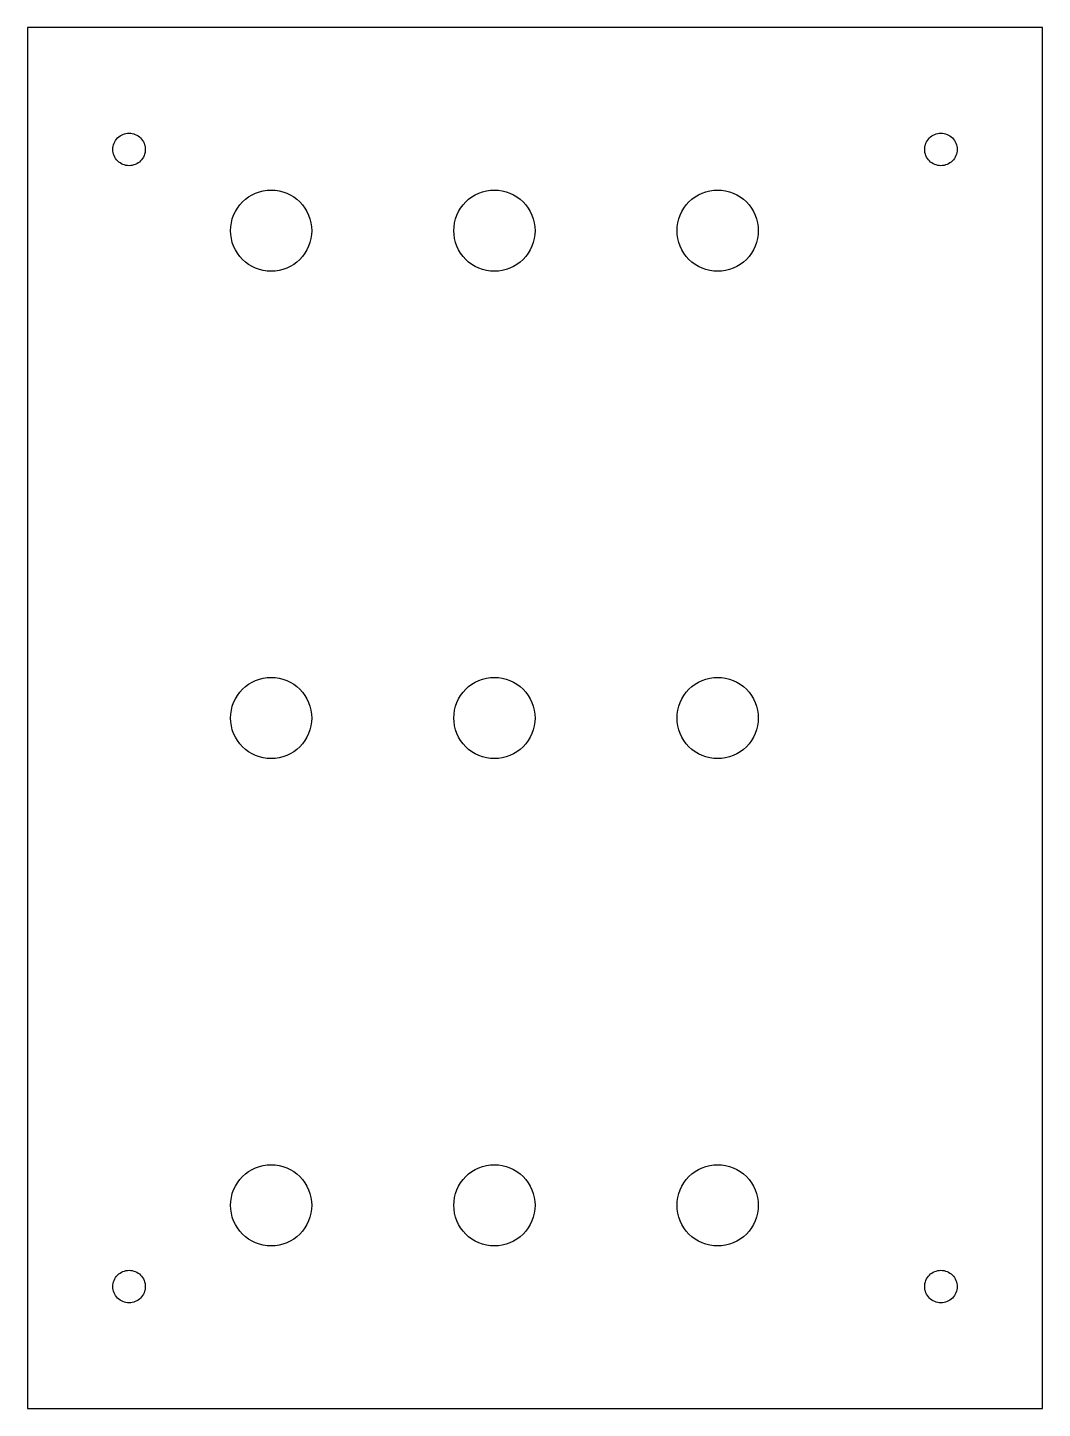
# Model space of a CAD drawing. Header units: millimetres. Extents: x 0 to 100, y -68 to 68.
import ezdxf

# ---------------------------------------------------------------- set-up
doc = ezdxf.new("R2010")
doc.units = ezdxf.units.MM

msp = doc.modelspace()

# ---------------------------------------------------------------- linework, layer by layer
at = {"layer": '12_bin_floor_t3.0'}
for points in [[(0, 68), (0, -68), (100, -68), (100, 68), (0, 68)], [(10.6123, 57.4782), (10.7542, 57.4111), (10.8889, 57.3304), (11.015, 57.2368), (11.1314, 57.1314), (11.2368, 57.015), (11.3304, 56.8889), (11.4111, 56.7542), (11.4782, 56.6123), (11.5311, 56.4645), (11.5693, 56.3121), (11.5923, 56.1568), (11.6, 56), (11.5923, 55.8432), (11.5693, 55.6879), (11.5311, 55.5355), (11.4782, 55.3877), (11.4111, 55.2458), (11.3304, 55.1111), (11.2368, 54.985), (11.1314, 54.8686), (11.015, 54.7632), (10.8889, 54.6696), (10.7542, 54.5889), (10.6123, 54.5218), (10.4645, 54.4689), (10.3121, 54.4307), (10.1568, 54.4077), (10, 54.4), (9.8432, 54.4077), (9.6879, 54.4307), (9.5355, 54.4689), (9.3877, 54.5218), (9.2458, 54.5889), (9.1111, 54.6696), (8.985, 54.7632), (8.8686, 54.8686), (8.7632, 54.985), (8.6696, 55.1111), (8.5889, 55.2458), (8.5218, 55.3877), (8.4689, 55.5355), (8.4307, 55.6879), (8.4077, 55.8432), (8.4, 56), (8.4077, 56.1568), (8.4307, 56.3121), (8.4689, 56.4645), (8.5218, 56.6123), (8.5889, 56.7542), (8.6696, 56.8889), (8.7632, 57.015), (8.8686, 57.1314), (8.985, 57.2368), (9.1111, 57.3304), (9.2458, 57.4111), (9.3877, 57.4782), (9.5355, 57.5311), (9.6879, 57.5693), (9.8432, 57.5923), (10, 57.6), (10.1568, 57.5923), (10.3121, 57.5693), (10.4645, 57.5311), (10.6123, 57.4782)], [(90.8889, 57.3304), (91.015, 57.2368), (91.1314, 57.1314), (91.2368, 57.015), (91.3304, 56.8889), (91.4111, 56.7542), (91.4782, 56.6123), (91.5311, 56.4645), (91.5693, 56.3121), (91.5923, 56.1568), (91.6, 56), (91.5923, 55.8432), (91.5693, 55.6879), (91.5311, 55.5355), (91.4782, 55.3877), (91.4111, 55.2458), (91.3304, 55.1111), (91.2368, 54.985), (91.1314, 54.8686), (91.015, 54.7632), (90.8889, 54.6696), (90.7542, 54.5889), (90.6123, 54.5218), (90.4645, 54.4689), (90.3121, 54.4307), (90.1568, 54.4077), (90, 54.4), (89.8432, 54.4077), (89.6879, 54.4307), (89.5355, 54.4689), (89.3877, 54.5218), (89.2458, 54.5889), (89.1111, 54.6696), (88.985, 54.7632), (88.8686, 54.8686), (88.7632, 54.985), (88.6696, 55.1111), (88.5889, 55.2458), (88.5218, 55.3877), (88.4689, 55.5355), (88.4307, 55.6879), (88.4077, 55.8432), (88.4, 56), (88.4077, 56.1568), (88.4307, 56.3121), (88.4689, 56.4645), (88.5218, 56.6123), (88.5889, 56.7542), (88.6696, 56.8889), (88.7632, 57.015), (88.8686, 57.1314), (88.985, 57.2368), (89.1111, 57.3304), (89.2458, 57.4111), (89.3877, 57.4782), (89.5355, 57.5311), (89.6879, 57.5693), (89.8432, 57.5923), (90, 57.6), (90.1568, 57.5923), (90.3121, 57.5693), (90.4645, 57.5311), (90.6123, 57.4782), (90.7542, 57.4111), (90.8889, 57.3304)], [(27.092, 50.5376), (27.3259, 50.2223), (27.5277, 49.8856), (27.6955, 49.5307), (27.8278, 49.1611), (27.9231, 48.7804), (27.9807, 48.3921), (28, 48), (27.9807, 47.6079), (27.9231, 47.2196), (27.8278, 46.8389), (27.6955, 46.4693), (27.5277, 46.1144), (27.3259, 45.7777), (27.092, 45.4624), (26.8284, 45.1716), (26.5376, 44.908), (26.2223, 44.6741), (25.8856, 44.4723), (25.5307, 44.3045), (25.1611, 44.1722), (24.7804, 44.0769), (24.3921, 44.0193), (24, 44), (23.6079, 44.0193), (23.2196, 44.0769), (22.8389, 44.1722), (22.4693, 44.3045), (22.1144, 44.4723), (21.7777, 44.6741), (21.4624, 44.908), (21.1716, 45.1716), (20.908, 45.4624), (20.6741, 45.7777), (20.4723, 46.1144), (20.3045, 46.4693), (20.1722, 46.8389), (20.0769, 47.2196), (20.0193, 47.6079), (20, 48), (20.0193, 48.3921), (20.0769, 48.7804), (20.1722, 49.1611), (20.3045, 49.5307), (20.4723, 49.8856), (20.6741, 50.2223), (20.908, 50.5376), (21.1716, 50.8284), (21.4624, 51.092), (21.7777, 51.3259), (22.1144, 51.5277), (22.4693, 51.6955), (22.8389, 51.8278), (23.2196, 51.9231), (23.6079, 51.9807), (24, 52), (24.3921, 51.9807), (24.7804, 51.9231), (25.1611, 51.8278), (25.5307, 51.6955), (25.8856, 51.5277), (26.2223, 51.3259), (26.5376, 51.092), (26.8284, 50.8284), (27.092, 50.5376)], [(49.6955, 49.5307), (49.8278, 49.1611), (49.9231, 48.7804), (49.9807, 48.3921), (50, 48), (49.9807, 47.6079), (49.9231, 47.2196), (49.8278, 46.8389), (49.6955, 46.4693), (49.5277, 46.1144), (49.3259, 45.7777), (49.092, 45.4624), (48.8284, 45.1716), (48.5376, 44.908), (48.2223, 44.6741), (47.8856, 44.4723), (47.5307, 44.3045), (47.1611, 44.1722), (46.7804, 44.0769), (46.3921, 44.0193), (46, 44), (45.6079, 44.0193), (45.2196, 44.0769), (44.8389, 44.1722), (44.4693, 44.3045), (44.1144, 44.4723), (43.7777, 44.6741), (43.4624, 44.908), (43.1716, 45.1716), (42.908, 45.4624), (42.6741, 45.7777), (42.4723, 46.1144), (42.3045, 46.4693), (42.1722, 46.8389), (42.0769, 47.2196), (42.0193, 47.6079), (42, 48), (42.0193, 48.3921), (42.0769, 48.7804), (42.1722, 49.1611), (42.3045, 49.5307), (42.4723, 49.8856), (42.6741, 50.2223), (42.908, 50.5376), (43.1716, 50.8284), (43.4624, 51.092), (43.7777, 51.3259), (44.1144, 51.5277), (44.4693, 51.6955), (44.8389, 51.8278), (45.2196, 51.9231), (45.6079, 51.9807), (46, 52), (46.3921, 51.9807), (46.7804, 51.9231), (47.1611, 51.8278), (47.5307, 51.6955), (47.8856, 51.5277), (48.2223, 51.3259), (48.5376, 51.092), (48.8284, 50.8284), (49.092, 50.5376), (49.3259, 50.2223), (49.5277, 49.8856), (49.6955, 49.5307)], [(71.9807, 48.3921), (72, 48), (71.9807, 47.6079), (71.9231, 47.2196), (71.8278, 46.8389), (71.6955, 46.4693), (71.5277, 46.1144), (71.3259, 45.7777), (71.092, 45.4624), (70.8284, 45.1716), (70.5376, 44.908), (70.2223, 44.6741), (69.8856, 44.4723), (69.5307, 44.3045), (69.1611, 44.1722), (68.7804, 44.0769), (68.3921, 44.0193), (68, 44), (67.6079, 44.0193), (67.2196, 44.0769), (66.8389, 44.1722), (66.4693, 44.3045), (66.1144, 44.4723), (65.7777, 44.6741), (65.4624, 44.908), (65.1716, 45.1716), (64.908, 45.4624), (64.6741, 45.7777), (64.4723, 46.1144), (64.3045, 46.4693), (64.1722, 46.8389), (64.0769, 47.2196), (64.0193, 47.6079), (64, 48), (64.0193, 48.3921), (64.0769, 48.7804), (64.1722, 49.1611), (64.3045, 49.5307), (64.4723, 49.8856), (64.6741, 50.2223), (64.908, 50.5376), (65.1716, 50.8284), (65.4624, 51.092), (65.7777, 51.3259), (66.1144, 51.5277), (66.4693, 51.6955), (66.8389, 51.8278), (67.2196, 51.9231), (67.6079, 51.9807), (68, 52), (68.3921, 51.9807), (68.7804, 51.9231), (69.1611, 51.8278), (69.5307, 51.6955), (69.8856, 51.5277), (70.2223, 51.3259), (70.5376, 51.092), (70.8284, 50.8284), (71.092, 50.5376), (71.3259, 50.2223), (71.5277, 49.8856), (71.6955, 49.5307), (71.8278, 49.1611), (71.9231, 48.7804), (71.9807, 48.3921)], [(26.8284, 2.8284), (27.092, 2.5376), (27.3259, 2.2223), (27.5277, 1.8856), (27.6955, 1.5307), (27.8278, 1.1611), (27.9231, 0.7804), (27.9807, 0.3921), (28, 0), (27.9807, -0.3921), (27.9231, -0.7804), (27.8278, -1.1611), (27.6955, -1.5307), (27.5277, -1.8856), (27.3259, -2.2223), (27.092, -2.5376), (26.8284, -2.8284), (26.5376, -3.092), (26.2223, -3.3259), (25.8856, -3.5277), (25.5307, -3.6955), (25.1611, -3.8278), (24.7804, -3.9231), (24.3921, -3.9807), (24, -4), (23.6079, -3.9807), (23.2196, -3.9231), (22.8389, -3.8278), (22.4693, -3.6955), (22.1144, -3.5277), (21.7777, -3.3259), (21.4624, -3.092), (21.1716, -2.8284), (20.908, -2.5376), (20.6741, -2.2223), (20.4723, -1.8856), (20.3045, -1.5307), (20.1722, -1.1611), (20.0769, -0.7804), (20.0193, -0.3921), (20, 0), (20.0193, 0.3921), (20.0769, 0.7804), (20.1722, 1.1611), (20.3045, 1.5307), (20.4723, 1.8856), (20.6741, 2.2223), (20.908, 2.5376), (21.1716, 2.8284), (21.4624, 3.092), (21.7777, 3.3259), (22.1144, 3.5277), (22.4693, 3.6955), (22.8389, 3.8278), (23.2196, 3.9231), (23.6079, 3.9807), (24, 4), (24.3921, 3.9807), (24.7804, 3.9231), (25.1611, 3.8278), (25.5307, 3.6955), (25.8856, 3.5277), (26.2223, 3.3259), (26.5376, 3.092), (26.8284, 2.8284)], [(49.5277, 1.8856), (49.6955, 1.5307), (49.8278, 1.1611), (49.9231, 0.7804), (49.9807, 0.3921), (50, 0), (49.9807, -0.3921), (49.9231, -0.7804), (49.8278, -1.1611), (49.6955, -1.5307), (49.5277, -1.8856), (49.3259, -2.2223), (49.092, -2.5376), (48.8284, -2.8284), (48.5376, -3.092), (48.2223, -3.3259), (47.8856, -3.5277), (47.5307, -3.6955), (47.1611, -3.8278), (46.7804, -3.9231), (46.3921, -3.9807), (46, -4), (45.6079, -3.9807), (45.2196, -3.9231), (44.8389, -3.8278), (44.4693, -3.6955), (44.1144, -3.5277), (43.7777, -3.3259), (43.4624, -3.092), (43.1716, -2.8284), (42.908, -2.5376), (42.6741, -2.2223), (42.4723, -1.8856), (42.3045, -1.5307), (42.1722, -1.1611), (42.0769, -0.7804), (42.0193, -0.3921), (42, 0), (42.0193, 0.3921), (42.0769, 0.7804), (42.1722, 1.1611), (42.3045, 1.5307), (42.4723, 1.8856), (42.6741, 2.2223), (42.908, 2.5376), (43.1716, 2.8284), (43.4624, 3.092), (43.7777, 3.3259), (44.1144, 3.5277), (44.4693, 3.6955), (44.8389, 3.8278), (45.2196, 3.9231), (45.6079, 3.9807), (46, 4), (46.3921, 3.9807), (46.7804, 3.9231), (47.1611, 3.8278), (47.5307, 3.6955), (47.8856, 3.5277), (48.2223, 3.3259), (48.5376, 3.092), (48.8284, 2.8284), (49.092, 2.5376), (49.3259, 2.2223), (49.5277, 1.8856)], [(71.9231, 0.7804), (71.9807, 0.3921), (72, 0), (71.9807, -0.3921), (71.9231, -0.7804), (71.8278, -1.1611), (71.6955, -1.5307), (71.5277, -1.8856), (71.3259, -2.2223), (71.092, -2.5376), (70.8284, -2.8284), (70.5376, -3.092), (70.2223, -3.3259), (69.8856, -3.5277), (69.5307, -3.6955), (69.1611, -3.8278), (68.7804, -3.9231), (68.3921, -3.9807), (68, -4), (67.6079, -3.9807), (67.2196, -3.9231), (66.8389, -3.8278), (66.4693, -3.6955), (66.1144, -3.5277), (65.7777, -3.3259), (65.4624, -3.092), (65.1716, -2.8284), (64.908, -2.5376), (64.6741, -2.2223), (64.4723, -1.8856), (64.3045, -1.5307), (64.1722, -1.1611), (64.0769, -0.7804), (64.0193, -0.3921), (64, 0), (64.0193, 0.3921), (64.0769, 0.7804), (64.1722, 1.1611), (64.3045, 1.5307), (64.4723, 1.8856), (64.6741, 2.2223), (64.908, 2.5376), (65.1716, 2.8284), (65.4624, 3.092), (65.7777, 3.3259), (66.1144, 3.5277), (66.4693, 3.6955), (66.8389, 3.8278), (67.2196, 3.9231), (67.6079, 3.9807), (68, 4), (68.3921, 3.9807), (68.7804, 3.9231), (69.1611, 3.8278), (69.5307, 3.6955), (69.8856, 3.5277), (70.2223, 3.3259), (70.5376, 3.092), (70.8284, 2.8284), (71.092, 2.5376), (71.3259, 2.2223), (71.5277, 1.8856), (71.6955, 1.5307), (71.8278, 1.1611), (71.9231, 0.7804)], [(26.5376, -44.908), (26.8284, -45.1716), (27.092, -45.4624), (27.3259, -45.7777), (27.5277, -46.1144), (27.6955, -46.4693), (27.8278, -46.8389), (27.9231, -47.2196), (27.9807, -47.6079), (28, -48), (27.9807, -48.3921), (27.9231, -48.7804), (27.8278, -49.1611), (27.6955, -49.5307), (27.5277, -49.8856), (27.3259, -50.2223), (27.092, -50.5376), (26.8284, -50.8284), (26.5376, -51.092), (26.2223, -51.3259), (25.8856, -51.5277), (25.5307, -51.6955), (25.1611, -51.8278), (24.7804, -51.9231), (24.3921, -51.9807), (24, -52), (23.6079, -51.9807), (23.2196, -51.9231), (22.8389, -51.8278), (22.4693, -51.6955), (22.1144, -51.5277), (21.7777, -51.3259), (21.4624, -51.092), (21.1716, -50.8284), (20.908, -50.5376), (20.6741, -50.2223), (20.4723, -49.8856), (20.3045, -49.5307), (20.1722, -49.1611), (20.0769, -48.7804), (20.0193, -48.3921), (20, -48), (20.0193, -47.6079), (20.0769, -47.2196), (20.1722, -46.8389), (20.3045, -46.4693), (20.4723, -46.1144), (20.6741, -45.7777), (20.908, -45.4624), (21.1716, -45.1716), (21.4624, -44.908), (21.7777, -44.6741), (22.1144, -44.4723), (22.4693, -44.3045), (22.8389, -44.1722), (23.2196, -44.0769), (23.6079, -44.0193), (24, -44), (24.3921, -44.0193), (24.7804, -44.0769), (25.1611, -44.1722), (25.5307, -44.3045), (25.8856, -44.4723), (26.2223, -44.6741), (26.5376, -44.908)], [(49.3259, -45.7777), (49.5277, -46.1144), (49.6955, -46.4693), (49.8278, -46.8389), (49.9231, -47.2196), (49.9807, -47.6079), (50, -48), (49.9807, -48.3921), (49.9231, -48.7804), (49.8278, -49.1611), (49.6955, -49.5307), (49.5277, -49.8856), (49.3259, -50.2223), (49.092, -50.5376), (48.8284, -50.8284), (48.5376, -51.092), (48.2223, -51.3259), (47.8856, -51.5277), (47.5307, -51.6955), (47.1611, -51.8278), (46.7804, -51.9231), (46.3921, -51.9807), (46, -52), (45.6079, -51.9807), (45.2196, -51.9231), (44.8389, -51.8278), (44.4693, -51.6955), (44.1144, -51.5277), (43.7777, -51.3259), (43.4624, -51.092), (43.1716, -50.8284), (42.908, -50.5376), (42.6741, -50.2223), (42.4723, -49.8856), (42.3045, -49.5307), (42.1722, -49.1611), (42.0769, -48.7804), (42.0193, -48.3921), (42, -48), (42.0193, -47.6079), (42.0769, -47.2196), (42.1722, -46.8389), (42.3045, -46.4693), (42.4723, -46.1144), (42.6741, -45.7777), (42.908, -45.4624), (43.1716, -45.1716), (43.4624, -44.908), (43.7777, -44.6741), (44.1144, -44.4723), (44.4693, -44.3045), (44.8389, -44.1722), (45.2196, -44.0769), (45.6079, -44.0193), (46, -44), (46.3921, -44.0193), (46.7804, -44.0769), (47.1611, -44.1722), (47.5307, -44.3045), (47.8856, -44.4723), (48.2223, -44.6741), (48.5376, -44.908), (48.8284, -45.1716), (49.092, -45.4624), (49.3259, -45.7777)], [(71.8278, -46.8389), (71.9231, -47.2196), (71.9807, -47.6079), (72, -48), (71.9807, -48.3921), (71.9231, -48.7804), (71.8278, -49.1611), (71.6955, -49.5307), (71.5277, -49.8856), (71.3259, -50.2223), (71.092, -50.5376), (70.8284, -50.8284), (70.5376, -51.092), (70.2223, -51.3259), (69.8856, -51.5277), (69.5307, -51.6955), (69.1611, -51.8278), (68.7804, -51.9231), (68.3921, -51.9807), (68, -52), (67.6079, -51.9807), (67.2196, -51.9231), (66.8389, -51.8278), (66.4693, -51.6955), (66.1144, -51.5277), (65.7777, -51.3259), (65.4624, -51.092), (65.1716, -50.8284), (64.908, -50.5376), (64.6741, -50.2223), (64.4723, -49.8856), (64.3045, -49.5307), (64.1722, -49.1611), (64.0769, -48.7804), (64.0193, -48.3921), (64, -48), (64.0193, -47.6079), (64.0769, -47.2196), (64.1722, -46.8389), (64.3045, -46.4693), (64.4723, -46.1144), (64.6741, -45.7777), (64.908, -45.4624), (65.1716, -45.1716), (65.4624, -44.908), (65.7777, -44.6741), (66.1144, -44.4723), (66.4693, -44.3045), (66.8389, -44.1722), (67.2196, -44.0769), (67.6079, -44.0193), (68, -44), (68.3921, -44.0193), (68.7804, -44.0769), (69.1611, -44.1722), (69.5307, -44.3045), (69.8856, -44.4723), (70.2223, -44.6741), (70.5376, -44.908), (70.8284, -45.1716), (71.092, -45.4624), (71.3259, -45.7777), (71.5277, -46.1144), (71.6955, -46.4693), (71.8278, -46.8389)], [(10.4645, -54.4689), (10.6123, -54.5218), (10.7542, -54.5889), (10.8889, -54.6696), (11.015, -54.7632), (11.1314, -54.8686), (11.2368, -54.985), (11.3304, -55.1111), (11.4111, -55.2458), (11.4782, -55.3877), (11.5311, -55.5355), (11.5693, -55.6879), (11.5923, -55.8432), (11.6, -56), (11.5923, -56.1568), (11.5693, -56.3121), (11.5311, -56.4645), (11.4782, -56.6123), (11.4111, -56.7542), (11.3304, -56.8889), (11.2368, -57.015), (11.1314, -57.1314), (11.015, -57.2368), (10.8889, -57.3304), (10.7542, -57.4111), (10.6123, -57.4782), (10.4645, -57.5311), (10.3121, -57.5693), (10.1568, -57.5923), (10, -57.6), (9.8432, -57.5923), (9.6879, -57.5693), (9.5355, -57.5311), (9.3877, -57.4782), (9.2458, -57.4111), (9.1111, -57.3304), (8.985, -57.2368), (8.8686, -57.1314), (8.7632, -57.015), (8.6696, -56.8889), (8.5889, -56.7542), (8.5218, -56.6123), (8.4689, -56.4645), (8.4307, -56.3121), (8.4077, -56.1568), (8.4, -56), (8.4077, -55.8432), (8.4307, -55.6879), (8.4689, -55.5355), (8.5218, -55.3877), (8.5889, -55.2458), (8.6696, -55.1111), (8.7632, -54.985), (8.8686, -54.8686), (8.985, -54.7632), (9.1111, -54.6696), (9.2458, -54.5889), (9.3877, -54.5218), (9.5355, -54.4689), (9.6879, -54.4307), (9.8432, -54.4077), (10, -54.4), (10.1568, -54.4077), (10.3121, -54.4307), (10.4645, -54.4689)], [(90.7542, -54.5889), (90.8889, -54.6696), (91.015, -54.7632), (91.1314, -54.8686), (91.2368, -54.985), (91.3304, -55.1111), (91.4111, -55.2458), (91.4782, -55.3877), (91.5311, -55.5355), (91.5693, -55.6879), (91.5923, -55.8432), (91.6, -56), (91.5923, -56.1568), (91.5693, -56.3121), (91.5311, -56.4645), (91.4782, -56.6123), (91.4111, -56.7542), (91.3304, -56.8889), (91.2368, -57.015), (91.1314, -57.1314), (91.015, -57.2368), (90.8889, -57.3304), (90.7542, -57.4111), (90.6123, -57.4782), (90.4645, -57.5311), (90.3121, -57.5693), (90.1568, -57.5923), (90, -57.6), (89.8432, -57.5923), (89.6879, -57.5693), (89.5355, -57.5311), (89.3877, -57.4782), (89.2458, -57.4111), (89.1111, -57.3304), (88.985, -57.2368), (88.8686, -57.1314), (88.7632, -57.015), (88.6696, -56.8889), (88.5889, -56.7542), (88.5218, -56.6123), (88.4689, -56.4645), (88.4307, -56.3121), (88.4077, -56.1568), (88.4, -56), (88.4077, -55.8432), (88.4307, -55.6879), (88.4689, -55.5355), (88.5218, -55.3877), (88.5889, -55.2458), (88.6696, -55.1111), (88.7632, -54.985), (88.8686, -54.8686), (88.985, -54.7632), (89.1111, -54.6696), (89.2458, -54.5889), (89.3877, -54.5218), (89.5355, -54.4689), (89.6879, -54.4307), (89.8432, -54.4077), (90, -54.4), (90.1568, -54.4077), (90.3121, -54.4307), (90.4645, -54.4689), (90.6123, -54.5218), (90.7542, -54.5889)]]:
    msp.add_lwpolyline(points, close=True, dxfattribs=at)

doc.saveas('drawing.dxf')
